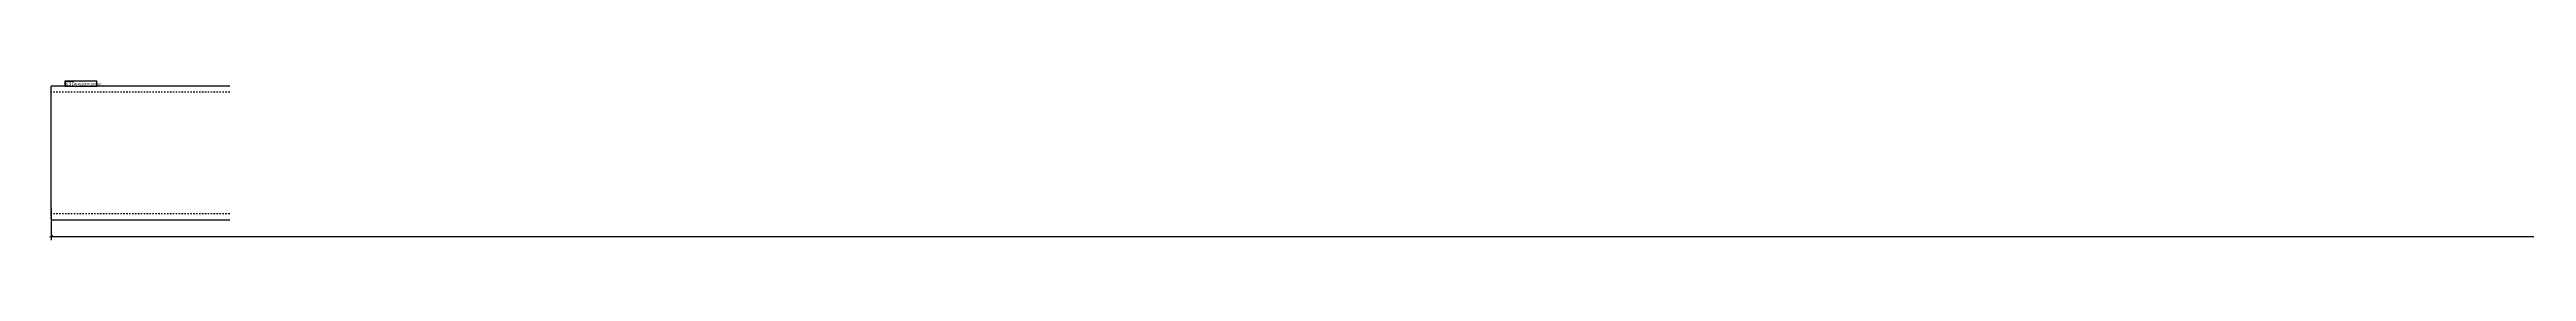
# Model space of a CAD drawing. Header units: millimetres. Extents: x 4 to 6668, y 4 to 254.
# Drawn here: x 4 to 3336, y 4 to 219 of the extents above; entities that cross this region are included whole.
import ezdxf

# ---------------------------------------------------------------- set-up
doc = ezdxf.new("R2010")
doc.units = ezdxf.units.MM
doc.linetypes.add('DXK_LINE_DOT2', pattern=[3.9198, 1.9599, -1.9599])
for name, color, linetype in [('MÅLSÆTNING', 7, 'Continuous'), ('STÅL', 7, 'Continuous'), ('TEKST', 7, 'Continuous')]:
    doc.layers.add(name, color=color, linetype=linetype)
doc.styles.add('Arial Narrow', font='ARIALN.TTF', dxfattribs={"height": 0.2})

msp = doc.modelspace()

# ---------------------------------------------------------------- linework, layer by layer
at = {"layer": 'MÅLSÆTNING', "color": 7, "linetype": 'Continuous'}
for p, q in [((9, 10.2), (4.5, 8.4)), ((6.8, 30.5), (6.8, 4.5)), ((6.8, 9.3), (6665.3, 9.3))]:
    msp.add_line(p, q, dxfattribs=at)
at = {"layer": 'STÅL', "color": 2, "linetype": 'Continuous'}
for p, q in [((246.8, 212), (6.8, 212)), ((6.8, 48), (6.8, 212)), ((6.8, 48), (6.8, 32)), ((6.8, 32), (246.8, 32))]:
    msp.add_line(p, q, dxfattribs=at)
at = {"layer": 'STÅL', "color": 7, "linetype": 'DXK_LINE_DOT2'}
for p, q in [((246.8, 204), (6.8, 204)), ((6.8, 40.6), (6.8, 48)), ((6.8, 40), (6.8, 40.6)), ((246.8, 40), (6.8, 40)), ((6.8, 33.2), (6.8, 40))]:
    msp.add_line(p, q, dxfattribs=at)

# ---------------------------------------------------------------- next in the draw order: wipeouts: each hides what was drawn before it
at = {"color": 0}
msp.add_wipeout([(35.5, 213), (35.5, 218.3), (26.3, 218.3), (26.3, 213)], dxfattribs=at).dxf.layer = 'TEKST'

# ---------------------------------------------------------------- next in the draw order: wipeouts: each hides what was drawn before it
msp.add_wipeout([(35.5, 213), (35.5, 218.3), (26.3, 218.3), (26.3, 213)], dxfattribs=at).dxf.layer = 'TEKST'

# ---------------------------------------------------------------- next in the draw order: wipeouts: each hides what was drawn before it
msp.add_wipeout([(67.2, 213), (67.2, 216.8), (37.1, 216.8), (37.1, 213)], dxfattribs=at).dxf.layer = 'TEKST'

# ---------------------------------------------------------------- next in the draw order: wipeouts: each hides what was drawn before it
msp.add_wipeout([(67.2, 213), (67.2, 216.8), (37.1, 216.8), (37.1, 213)], dxfattribs=at).dxf.layer = 'TEKST'

# ---------------------------------------------------------------- next in the draw order: linework, layer by layer
at = {"layer": 'TEKST', "color": 7, "linetype": 'Continuous'}
for p, q in [((25.4, 219.2), (68.1, 219.2)), ((25.4, 212.1), (25.4, 219.2)), ((25.4, 212.1), (68.1, 212.1)), ((68.1, 212.1), (68.1, 219.2))]:
    msp.add_line(p, q, dxfattribs=at)

# ---------------------------------------------------------------- next in the draw order: texts
at = {"layer": 'TEKST', "color": 3, "style": 'Arial Narrow'}
for s, height, p in [('s37', 5.01, (26.3, 213)), ('RHS180X180X8', 3.579, (37.1, 213))]:
    msp.add_text(s, height=height, dxfattribs=at).set_placement(p)

doc.saveas('drawing.dxf')
